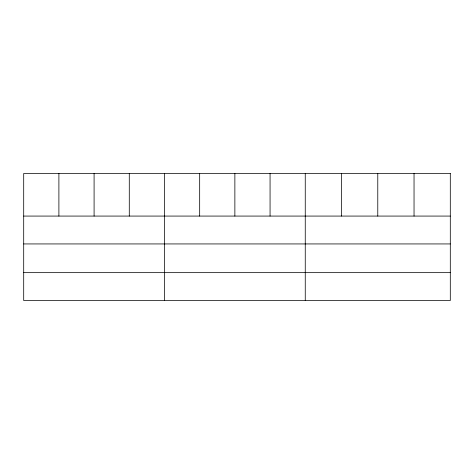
<?xml version="1.0" encoding="UTF-8"?>
<svg xmlns="http://www.w3.org/2000/svg" width="474" height="474" viewBox="0 0 474 474"><rect width="100%" height="100%" fill="white"/><g stroke="black" fill="none" stroke-linecap="round" stroke-linejoin="round"><path stroke-width="0.71" d="M23.7 216.073L450.3 216.073M23.7 243.938L450.3 243.938M23.7 272.651L450.3 272.651M414.039 173.478L414.039 216.073M377.778 173.478L377.778 216.073M341.517 173.478L341.517 216.073M305.256 173.478L305.256 300.522M270.062 173.478L270.062 216.073M234.867 173.478L234.867 216.073M199.673 173.478L199.673 216.073M164.478 173.478L164.478 300.522M129.284 173.478L129.284 216.073M94.089 173.478L94.089 216.073M58.895 173.478L58.895 216.073M450.3 173.478L23.7 173.478L23.7 300.522L450.3 300.522L450.3 173.478"/></g></svg>
